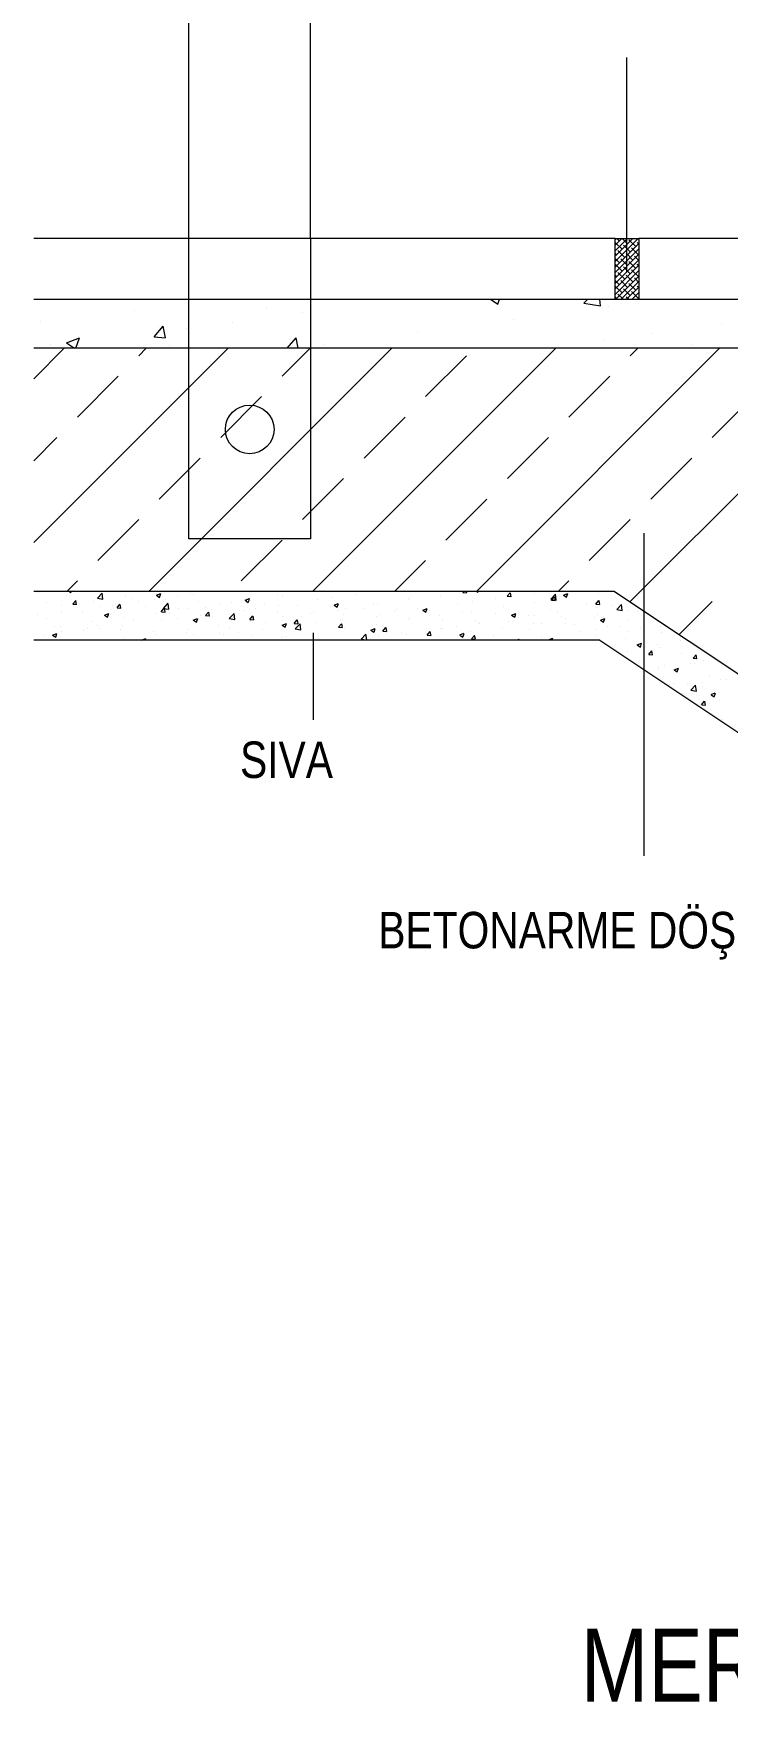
# Model space of a CAD drawing. Header units: millimetres. Extents: x 708 to 46452, y -4963 to 3960.
# Drawn here: x 42907.9 to 43050.5, y 2793.9 to 3141.3 of the extents above; entities that cross this region are included whole.
import ezdxf

# ---------------------------------------------------------------- set-up
doc = ezdxf.new("R2010")
doc.units = ezdxf.units.MM
doc.layers.add('TEFRİŞ', color=8, linetype='Continuous', lineweight=9)
doc.styles.add('ÖLÇÜ1-5-2', font='arial.ttf', dxfattribs={"width": 0.8, "height": 1.5})

msp = doc.modelspace()

# ---------------------------------------------------------------- linework, layer by layer
at = {"layer": 'TEFRİŞ'}
for p, q in [((42939.813, 3099.319), (42939.813, 3317.668)), ((42964.813, 3099.319), (42964.813, 3317.668)), ((43027.428, 3099.254), (42907.937, 3099.271)), ((43027.428, 3086.754), (43027.428, 3099.254)), ((43185.07, 3099.231), (43032.313, 3099.253)), ((43032.313, 3099.253), (43032.313, 3086.753)), ((42907.937, 3086.771), (43027.428, 3086.754)), ((43032.313, 3086.753), (43190.069, 3086.73)), ((43162.313, 3076.691), (42907.937, 3076.691)), ((43027.313, 3026.691), (42907.937, 3026.691)), ((43027.313, 3026.691), (43248.201, 2879.432)), ((43024.285, 3016.691), (42907.937, 3016.691)), ((43024.285, 3016.691), (43248.201, 2867.413))]:
    msp.add_line(p, q, dxfattribs=at)
at = {"layer": 'TEFRİŞ', "ltscale": 0.3}
for p, q in [((43029.871, 3092.444), (43029.871, 3136.458)), ((42939.822, 3037.498), (42939.813, 3099.323)), ((42964.813, 3099.319), (42964.822, 3037.498)), ((43027.428, 3099.254), (43032.313, 3099.253)), ((43027.428, 3098.982), (43027.7, 3099.254)), ((43027.428, 3097.859), (43028.822, 3099.254)), ((43027.428, 3096.737), (43029.945, 3099.253)), ((43027.428, 3095.614), (43031.067, 3099.253)), ((43027.428, 3094.492), (43032.19, 3099.253)), ((43027.428, 3093.369), (43032.313, 3098.254)), ((43027.428, 3092.247), (43032.313, 3097.131)), ((43027.74, 3095.927), (43027.428, 3096.239)), ((43028.863, 3097.049), (43027.46, 3098.452)), ((43028.302, 3098.733), (43027.781, 3099.254)), ((43029.424, 3095.365), (43028.021, 3096.768)), ((43029.985, 3098.172), (43028.903, 3099.254)), ((43030.547, 3096.488), (43029.144, 3097.891)), ((43031.108, 3094.804), (43029.705, 3096.207)), ((43031.669, 3097.61), (43030.266, 3099.013)), ((43032.231, 3095.927), (43030.827, 3097.33)), ((43032.313, 3098.089), (43031.95, 3098.452)), ((43032.313, 3099.212), (43032.272, 3099.253)), ((43027.428, 3091.124), (43032.313, 3096.009)), ((43028.302, 3094.243), (43027.428, 3095.116)), ((43027.428, 3090.002), (43032.313, 3094.886)), ((43027.428, 3088.879), (43032.313, 3093.764)), ((43027.428, 3087.757), (43032.313, 3092.641)), ((43028.863, 3092.559), (43027.46, 3093.962)), ((43029.985, 3093.681), (43028.582, 3095.085)), ((43030.547, 3091.998), (43029.144, 3093.401)), ((43031.669, 3093.12), (43030.266, 3094.523)), ((43032.231, 3091.436), (43030.827, 3092.84)), ((43032.313, 3094.722), (43031.389, 3095.646)), ((43032.313, 3093.599), (43031.95, 3093.962)), ((43027.74, 3091.436), (43027.428, 3091.749)), ((43028.302, 3089.753), (43027.428, 3090.626)), ((43028.863, 3088.069), (43027.46, 3089.472)), ((43027.548, 3086.754), (43032.313, 3091.519)), ((43029.424, 3090.875), (43028.021, 3092.278)), ((43029.985, 3089.191), (43028.582, 3090.594)), ((43028.67, 3086.754), (43032.313, 3090.396)), ((43031.108, 3090.314), (43029.705, 3091.717)), ((43029.793, 3086.753), (43032.313, 3089.274)), ((43031.669, 3088.63), (43030.266, 3090.033)), ((43032.313, 3090.231), (43031.389, 3091.156)), ((43032.313, 3089.109), (43031.95, 3089.472)), ((43001.815, 3086.757), (43003.3, 3085.756)), ((43003.303, 3085.756), (43003.639, 3086.757)), ((43021.027, 3085.96), (43021.79, 3086.755)), ((43021.034, 3085.948), (43024.422, 3085.423)), ((43024.417, 3085.426), (43024.262, 3086.754)), ((43027.74, 3086.946), (43027.428, 3087.259)), ((43027.428, 3086.754), (43032.313, 3086.753)), ((43029.056, 3086.754), (43028.021, 3087.788)), ((43030.547, 3087.508), (43029.144, 3088.911)), ((43030.178, 3086.753), (43029.705, 3087.227)), ((43032.231, 3086.946), (43030.827, 3088.349)), ((43030.915, 3086.753), (43032.313, 3088.151)), ((43032.037, 3086.753), (43032.313, 3087.029)), ((42928.638, 3084.535), (42928.638, 3084.535)), ((42955.861, 3084.992), (42955.861, 3084.992)), ((42963.256, 3083.965), (42963.256, 3083.965)), ((43006.558, 3082.686), (43006.558, 3082.686)), ((43026.12, 3085.369), (43026.12, 3085.369)), ((42909.393, 3082.096), (42909.393, 3082.096)), ((42914.63, 3077.806), (42917.297, 3078.83)), ((42916.594, 3076.691), (42917.308, 3078.821)), ((42932.685, 3079.048), (42934.522, 3081.237)), ((42932.689, 3079.045), (42934.966, 3078.845)), ((42933.641, 3081.178), (42933.641, 3081.178)), ((42934.993, 3078.835), (42934.552, 3081.224)), ((42939.288, 3080.81), (42939.288, 3080.81)), ((42948.826, 3082.066), (42948.826, 3082.066)), ((42960.041, 3076.691), (42961.849, 3078.846)), ((42962.275, 3076.691), (42961.88, 3078.833)), ((42986.77, 3079.83), (42986.77, 3079.83)), ((43034.862, 3079.685), (43034.862, 3079.685)), ((43049.292, 3081.585), (43049.292, 3081.585)), ((42907.937, 3070.416), (42914.212, 3076.691)), ((42907.937, 3036.74), (42947.888, 3076.691)), ((42911.422, 3077.364), (42911.422, 3077.364)), ((42914.637, 3077.797), (42916.277, 3076.691)), ((42915.226, 3077.642), (42915.226, 3077.642)), ((42915.479, 3078.213), (42915.479, 3078.213)), ((42929.519, 3075.16), (42931.05, 3076.691)), ((42931.564, 3026.691), (42981.564, 3076.691)), ((42935.818, 3077.354), (42935.818, 3077.354)), ((42958.985, 3070.95), (42964.726, 3076.691)), ((42965.24, 3026.691), (43015.24, 3076.691)), ((42967.525, 3077.391), (42967.525, 3077.391)), ((42998.916, 3026.691), (43048.916, 3076.691)), ((43025.324, 3078.429), (43025.324, 3078.429)), ((43030.48, 3024.579), (43082.592, 3076.691)), ((43030.547, 3075.16), (43032.078, 3076.691)), ((43043.165, 3077.515), (43043.165, 3077.515)), ((42988.452, 3066.741), (42996.871, 3075.16)), ((42916.89, 3062.531), (42925.309, 3070.95)), ((43017.918, 3062.531), (43026.337, 3070.95)), ((42946.357, 3058.322), (42954.776, 3066.741)), ((43047.385, 3058.322), (43055.804, 3066.741)), ((42975.823, 3054.112), (42984.242, 3062.531)), ((42907.937, 3053.578), (42912.681, 3058.322)), ((43005.29, 3049.903), (43013.709, 3058.322)), ((42933.728, 3045.693), (42942.147, 3054.112)), ((43034.756, 3045.693), (43043.175, 3054.112)), ((42963.195, 3041.484), (42971.614, 3049.903)), ((42992.661, 3037.274), (43001.08, 3045.693)), ((42921.1, 3033.065), (42929.519, 3041.484)), ((43022.128, 3033.065), (43030.547, 3041.484)), ((42964.822, 3037.498), (42939.822, 3037.498)), ((42950.566, 3028.855), (42958.985, 3037.274)), ((43033.353, 3038.677), (43033.353, 2972.359)), ((42982.078, 3026.691), (42988.452, 3033.065)), ((42908.896, 3026.548), (42908.896, 3026.548)), ((42914.726, 3026.691), (42916.89, 3028.855)), ((42915.242, 3026.691), (42915.53, 3026.497)), ((42915.533, 3026.497), (42915.599, 3026.691)), ((42965.672, 3026.658), (42965.672, 3026.658)), ((42992.53, 3026.676), (42992.53, 3026.676)), ((42996.151, 3026.502), (42996.31, 3026.691)), ((42996.94, 3026.422), (42996.89, 3026.691)), ((42998.96, 3026.691), (42999.207, 3026.525)), ((42999.21, 3026.525), (42999.266, 3026.691)), ((43015.754, 3026.691), (43017.918, 3028.855)), ((42910.602, 3024.44), (42910.602, 3024.44)), ((42913.646, 3023.72), (42913.646, 3023.72)), ((42914.703, 3025.86), (42914.703, 3025.86)), ((42915.93, 3024.122), (42916.543, 3024.852)), ((42915.934, 3024.119), (42916.693, 3024.052)), ((42916.719, 3024.042), (42916.573, 3024.838)), ((42917.381, 3024.154), (42917.381, 3024.154)), ((42920.242, 3024.672), (42920.242, 3024.672)), ((42921.014, 3025.33), (42922.004, 3026.36)), ((42921.021, 3025.318), (42922.15, 3025.143)), ((42921.483, 3025.573), (42921.483, 3025.573)), ((42921.565, 3023.646), (42921.565, 3023.646)), ((42922.145, 3025.146), (42922.005, 3026.353)), ((42924.161, 3023.867), (42924.161, 3023.867)), ((42924.744, 3024.065), (42924.744, 3024.065)), ((42925.04, 3023.325), (42925.652, 3024.055)), ((42925.043, 3023.322), (42925.803, 3023.255)), ((42925.385, 3023.738), (42925.385, 3023.738)), ((42925.829, 3023.245), (42925.682, 3024.041)), ((42926.763, 3025.567), (42926.763, 3025.567)), ((42928.262, 3025.287), (42928.262, 3025.287)), ((42929.554, 3024.698), (42929.554, 3024.698)), ((42930.94, 3023.581), (42930.94, 3023.581)), ((42932.791, 3025.01), (42932.791, 3025.01)), ((42933.142, 3025.915), (42934.032, 3026.256)), ((42933.15, 3025.906), (42933.782, 3025.48)), ((42933.178, 3026.38), (42933.178, 3026.38)), ((42933.785, 3025.48), (42934.042, 3026.247)), ((42934.149, 3022.528), (42934.761, 3023.258)), ((42934.568, 3023.227), (42935.558, 3024.258)), ((42934.575, 3023.216), (42935.704, 3023.041)), ((42934.938, 3022.448), (42934.791, 3023.244)), ((42935.042, 3025), (42935.042, 3025)), ((42935.699, 3023.044), (42935.559, 3024.25)), ((42937.575, 3025.754), (42937.575, 3025.754)), ((42937.72, 3023.294), (42937.72, 3023.294)), ((42939.619, 3023.104), (42939.619, 3023.104)), ((42940.198, 3026.281), (42940.198, 3026.281)), ((42940.754, 3026.173), (42940.754, 3026.173)), ((42941.821, 3024.714), (42941.821, 3024.714)), ((42943.241, 3023.493), (42943.241, 3023.493)), ((42946.14, 3023.998), (42946.14, 3023.998)), ((42948.601, 3024.427), (42948.601, 3024.427)), ((42950.647, 3024.764), (42950.647, 3024.764)), ((42951.394, 3024.898), (42952.283, 3025.239)), ((42951.401, 3024.889), (42952.033, 3024.463)), ((42952.037, 3024.463), (42952.294, 3025.23)), ((42952.555, 3024.811), (42952.555, 3024.811)), ((42953.423, 3023.271), (42953.423, 3023.271)), ((42955.381, 3024.141), (42955.381, 3024.141)), ((42958.054, 3026.035), (42958.054, 3026.035)), ((42958.233, 3023.905), (42958.233, 3023.905)), ((42959.151, 3025.763), (42959.151, 3025.763)), ((42962.16, 3023.855), (42962.16, 3023.855)), ((42966.253, 3024.961), (42966.253, 3024.961)), ((42968.94, 3023.568), (42968.94, 3023.568)), ((42969.433, 3025.379), (42969.433, 3025.379)), ((42969.646, 3023.88), (42970.535, 3024.222)), ((42969.653, 3023.872), (42970.285, 3023.446)), ((42970.288, 3023.446), (42970.546, 3024.213)), ((42971.932, 3023.243), (42971.932, 3023.243)), ((42974.243, 3026.012), (42974.243, 3026.012)), ((42975.719, 3023.282), (42975.719, 3023.282)), ((42977.717, 3024.133), (42977.717, 3024.133)), ((42978.528, 3024.195), (42978.528, 3024.195)), ((42985.049, 3025.089), (42985.049, 3025.089)), ((42985.123, 3025.405), (42985.123, 3025.405)), ((42986.911, 3023.111), (42986.911, 3023.111)), ((42987.897, 3022.863), (42988.786, 3023.205)), ((42988.54, 3022.429), (42988.797, 3023.196)), ((42991.464, 3025.902), (42991.464, 3025.902)), ((42994.932, 3024.167), (42994.932, 3024.167)), ((42996.155, 3026.499), (42996.914, 3026.432)), ((42998.112, 3024.586), (42998.112, 3024.586)), ((43002.921, 3025.219), (43002.921, 3025.219)), ((43004.426, 3023.521), (43004.426, 3023.521)), ((43005.26, 3025.705), (43005.873, 3026.435)), ((43005.264, 3025.702), (43006.023, 3025.635)), ((43006.049, 3025.625), (43005.902, 3026.421)), ((43010.841, 3024.334), (43010.841, 3024.334)), ((43010.942, 3026.275), (43010.942, 3026.275)), ((43014.208, 3025.088), (43015.198, 3026.119)), ((43014.215, 3025.077), (43015.344, 3024.902)), ((43014.37, 3024.908), (43014.982, 3025.638)), ((43014.373, 3024.905), (43015.132, 3024.839)), ((43015.158, 3024.828), (43015.012, 3025.624)), ((43015.339, 3024.905), (43015.199, 3026.111)), ((43016.82, 3025.942), (43017.709, 3026.284)), ((43016.827, 3025.934), (43017.459, 3025.507)), ((43017.437, 3025.286), (43017.437, 3025.286)), ((43017.462, 3025.508), (43017.719, 3026.275)), ((43021.631, 3024.184), (43021.631, 3024.184)), ((43023.479, 3024.111), (43024.091, 3024.841)), ((43023.483, 3024.108), (43024.242, 3024.042)), ((43023.611, 3023.374), (43023.611, 3023.374)), ((43023.958, 3026.181), (43023.958, 3026.181)), ((43024.268, 3024.031), (43024.121, 3024.827)), ((43026.79, 3023.792), (43026.79, 3023.792)), ((43027.762, 3022.986), (43028.751, 3024.017)), ((43028.893, 3022.803), (43028.753, 3024.009)), ((43029.038, 3025.455), (43029.038, 3025.455)), ((43040.583, 3017.844), (43047.385, 3024.646)), ((42908.734, 3021.957), (42908.734, 3021.957)), ((42910.572, 3021.196), (42910.572, 3021.196)), ((42913.544, 3022.591), (42913.544, 3022.591)), ((42917.978, 3022.467), (42917.978, 3022.467)), ((42920.088, 3020.445), (42920.088, 3020.445)), ((42921.021, 3019.679), (42921.021, 3019.679)), ((42922.472, 3021.819), (42923.361, 3022.16)), ((42922.479, 3021.81), (42923.111, 3021.384)), ((42923.114, 3021.384), (42923.372, 3022.151)), ((42926.213, 3019.689), (42926.213, 3019.689)), ((42926.608, 3021.339), (42926.608, 3021.339)), ((42928.428, 3020.95), (42928.428, 3020.95)), ((42933.023, 3022.152), (42933.023, 3022.152)), ((42934.153, 3022.525), (42934.912, 3022.458)), ((42934.234, 3020.745), (42934.234, 3020.745)), ((42935.834, 3022.221), (42935.834, 3022.221)), ((42937.413, 3021.164), (42937.413, 3021.164)), ((42940.723, 3020.801), (42941.612, 3021.143)), ((42940.731, 3020.793), (42941.362, 3020.367)), ((42941.366, 3020.367), (42941.623, 3021.134)), ((42942.223, 3021.797), (42942.223, 3021.797)), ((42943.258, 3021.731), (42943.87, 3022.461)), ((42943.262, 3021.728), (42944.021, 3021.661)), ((42944.047, 3021.651), (42943.9, 3022.447)), ((42944.499, 3023.008), (42944.499, 3023.008)), ((42945.986, 3019.77), (42945.986, 3019.77)), ((42948.122, 3021.125), (42949.112, 3022.156)), ((42948.128, 3021.114), (42949.258, 3020.939)), ((42949.253, 3020.942), (42949.113, 3022.148)), ((42950.243, 3022.853), (42950.243, 3022.853)), ((42951.279, 3022.721), (42951.279, 3022.721)), ((42952.367, 3020.934), (42952.979, 3021.664)), ((42952.371, 3020.931), (42953.13, 3020.864)), ((42952.401, 3020.584), (42952.401, 3020.584)), ((42953.156, 3020.854), (42953.009, 3021.65)), ((42955.497, 3020.319), (42955.497, 3020.319)), ((42958.058, 3022.435), (42958.058, 3022.435)), ((42958.975, 3019.784), (42959.864, 3020.126)), ((42958.982, 3019.776), (42959.614, 3019.349)), ((42958.997, 3021.536), (42958.997, 3021.536)), ((42959.617, 3019.35), (42959.875, 3020.117)), ((42961.476, 3020.137), (42962.089, 3020.867)), ((42961.48, 3020.134), (42962.239, 3020.067)), ((42961.676, 3019.023), (42962.665, 3020.054)), ((42962.265, 3020.057), (42962.118, 3020.853)), ((42962.807, 3018.84), (42962.667, 3020.046)), ((42962.904, 3021.591), (42962.904, 3021.591)), ((42962.912, 3019.952), (42962.912, 3019.952)), ((42964.838, 3022.149), (42964.838, 3022.149)), ((42965.517, 3022.43), (42965.517, 3022.43)), ((42966.092, 3020.37), (42966.092, 3020.37)), ((42970.31, 3022.862), (42970.31, 3022.862)), ((42970.586, 3019.34), (42971.198, 3020.07)), ((42970.902, 3021.003), (42970.902, 3021.003)), ((42971.375, 3019.26), (42971.228, 3020.056)), ((42971.617, 3021.862), (42971.617, 3021.862)), ((42978.374, 3019.967), (42978.374, 3019.967)), ((42978.397, 3021.576), (42978.397, 3021.576)), ((42978.922, 3022.059), (42978.922, 3022.059)), ((42982.102, 3022.478), (42982.102, 3022.478)), ((42982.499, 3022.995), (42982.499, 3022.995)), ((42984.895, 3020.862), (42984.895, 3020.862)), ((42985.176, 3021.289), (42985.176, 3021.289)), ((42987.905, 3022.855), (42988.536, 3022.428)), ((42989.278, 3022.709), (42989.278, 3022.709)), ((42991.31, 3021.675), (42991.31, 3021.675)), ((42991.956, 3021.003), (42991.956, 3021.003)), ((42994.771, 3019.577), (42994.771, 3019.577)), ((42996.058, 3022.422), (42996.058, 3022.422)), ((42997.906, 3022.627), (42997.906, 3022.627)), ((42998.735, 3020.716), (42998.735, 3020.716)), ((42999.412, 3020.37), (42999.412, 3020.37)), ((42999.58, 3020.21), (42999.58, 3020.21)), ((43002.837, 3022.136), (43002.837, 3022.136)), ((43005.515, 3020.43), (43005.515, 3020.43)), ((43006.149, 3021.846), (43007.038, 3022.188)), ((43006.156, 3021.837), (43006.788, 3021.411)), ((43006.791, 3021.412), (43007.049, 3022.179)), ((43006.818, 3021.641), (43006.818, 3021.641)), ((43007.601, 3021.266), (43007.601, 3021.266)), ((43009.617, 3021.849), (43009.617, 3021.849)), ((43010.687, 3020.106), (43010.687, 3020.106)), ((43010.78, 3021.684), (43010.78, 3021.684)), ((43012.295, 3020.144), (43012.295, 3020.144)), ((43014.225, 3022.912), (43014.225, 3022.912)), ((43015.59, 3022.318), (43015.59, 3022.318)), ((43016.396, 3021.563), (43016.396, 3021.563)), ((43017.268, 3020.124), (43017.268, 3020.124)), ((43017.283, 3021.059), (43017.283, 3021.059)), ((43019.074, 3019.857), (43019.074, 3019.857)), ((43023.176, 3021.277), (43023.176, 3021.277)), ((43023.804, 3021.953), (43023.804, 3021.953)), ((43024.4, 3020.829), (43025.29, 3021.17)), ((43024.408, 3020.82), (43025.039, 3020.394)), ((43024.674, 3021.395), (43024.674, 3021.395)), ((43025.043, 3020.394), (43025.3, 3021.162)), ((43027.768, 3022.975), (43028.898, 3022.8)), ((43029.955, 3020.99), (43029.955, 3020.99)), ((43030.219, 3022.766), (43030.219, 3022.766)), ((43032.081, 3022.667), (43032.081, 3022.667)), ((43036.28, 3020.472), (43036.28, 3020.472)), ((42910.203, 3017.582), (42910.203, 3017.582)), ((42911.801, 3017.722), (42912.69, 3018.064)), ((42911.808, 3017.714), (42912.44, 3017.288)), ((42912.177, 3019.404), (42912.177, 3019.404)), ((42912.443, 3017.288), (42912.701, 3018.055)), ((42913.492, 3019.492), (42913.492, 3019.492)), ((42913.615, 3018.407), (42913.615, 3018.407)), ((42918.224, 3018.637), (42918.224, 3018.637)), ((42918.956, 3019.118), (42918.956, 3019.118)), ((42921.403, 3019.056), (42921.403, 3019.056)), ((42925.736, 3018.831), (42925.736, 3018.831)), ((42926.454, 3017.111), (42926.454, 3017.111)), ((42930.052, 3016.705), (42930.942, 3017.047)), ((42930.06, 3016.697), (42930.068, 3016.691)), ((42930.836, 3016.691), (42930.952, 3017.038)), ((42932.515, 3018.545), (42932.515, 3018.545)), ((42932.869, 3017.924), (42932.869, 3017.924)), ((42938.882, 3016.788), (42938.882, 3016.788)), ((42939.295, 3018.258), (42939.295, 3018.258)), ((42939.465, 3018.876), (42939.465, 3018.876)), ((42940.685, 3017.777), (42940.685, 3017.777)), ((42946.074, 3017.972), (42946.074, 3017.972)), ((42946.902, 3017.844), (42946.902, 3017.844)), ((42948.091, 3019.048), (42948.091, 3019.048)), ((42950.082, 3018.262), (42950.082, 3018.262)), ((42952.854, 3017.685), (42952.854, 3017.685)), ((42954.892, 3018.896), (42954.892, 3018.896)), ((42958.842, 3017.308), (42958.842, 3017.308)), ((42959.633, 3017.399), (42959.633, 3017.399)), ((42961.682, 3019.012), (42962.812, 3018.837)), ((42965.363, 3018.202), (42965.363, 3018.202)), ((42965.363, 3018.202), (42965.363, 3000.276)), ((42966.413, 3017.113), (42966.413, 3017.113)), ((42970.59, 3019.337), (42971.349, 3019.27)), ((42971.778, 3019.015), (42971.778, 3019.015)), ((42973.192, 3016.826), (42973.192, 3016.826)), ((42975.23, 3016.921), (42976.219, 3017.952)), ((42975.236, 3016.91), (42976.366, 3016.735)), ((42975.581, 3017.05), (42975.581, 3017.05)), ((42976.361, 3016.738), (42976.221, 3017.944)), ((42977.226, 3018.767), (42978.116, 3019.108)), ((42977.234, 3018.758), (42977.865, 3018.332)), ((42977.869, 3018.333), (42978.126, 3019.1)), ((42978.761, 3017.469), (42978.761, 3017.469)), ((42979.695, 3018.543), (42980.307, 3019.273)), ((42979.699, 3018.54), (42980.458, 3018.473)), ((42980.484, 3018.463), (42980.337, 3019.259)), ((42983.571, 3018.102), (42983.571, 3018.102)), ((42984.599, 3017.827), (42984.599, 3017.827)), ((42988.804, 3017.746), (42989.416, 3018.476)), ((42988.808, 3017.743), (42989.567, 3017.677)), ((42989.593, 3017.666), (42989.446, 3018.462)), ((42991.155, 3017.447), (42991.155, 3017.447)), ((42991.591, 3019.158), (42991.591, 3019.158)), ((42992.005, 3019.098), (42992.005, 3019.098)), ((42995.478, 3017.75), (42996.367, 3018.091)), ((42995.485, 3017.741), (42996.117, 3017.315)), ((42996.12, 3017.315), (42996.378, 3018.083)), ((42997.751, 3018.399), (42997.751, 3018.399)), ((42997.913, 3016.949), (42998.526, 3017.679)), ((42997.917, 3016.946), (42998.676, 3016.88)), ((42998.702, 3016.869), (42998.555, 3017.665)), ((43002.455, 3017.581), (43002.455, 3017.581)), ((43004.272, 3019.293), (43004.272, 3019.293)), ((43007.475, 3016.691), (43007.635, 3016.882)), ((43007.697, 3016.691), (43007.664, 3016.868)), ((43009.861, 3018.853), (43009.861, 3018.853)), ((43012.249, 3017.309), (43012.249, 3017.309)), ((43013.73, 3016.733), (43014.619, 3017.074)), ((43013.737, 3016.724), (43013.786, 3016.691)), ((43014.504, 3016.691), (43014.629, 3017.066)), ((43017.129, 3016.831), (43017.129, 3016.831)), ((43020.27, 3018.365), (43020.27, 3018.365)), ((43023.449, 3018.783), (43023.449, 3018.783)), ((43023.649, 3017.725), (43023.649, 3017.725)), ((43025.854, 3019.571), (43025.854, 3019.571)), ((43028.259, 3019.416), (43028.259, 3019.416)), ((43029.525, 3016.951), (43029.525, 3016.951)), ((43030.064, 3018.538), (43030.064, 3018.538)), ((43032.633, 3019.284), (43032.633, 3019.284)), ((43036.66, 3019.49), (43036.66, 3019.49)), ((43036.931, 3018.222), (43036.931, 3018.222)), ((43040.928, 3016.515), (43040.928, 3016.515)), ((43043.027, 3016.157), (43043.027, 3016.157)), ((43029.91, 3014.31), (43029.91, 3014.31)), ((43031.981, 3015.716), (43032.87, 3016.057)), ((43031.988, 3015.707), (43032.62, 3015.281)), ((43032.623, 3015.281), (43032.881, 3016.049)), ((43032.939, 3015.463), (43032.939, 3015.463)), ((43034.208, 3014.248), (43034.208, 3014.248)), ((43034.35, 3013.762), (43034.963, 3014.491)), ((43034.354, 3013.758), (43035.113, 3013.692)), ((43035.139, 3013.681), (43034.992, 3014.477)), ((43036.118, 3015.882), (43036.118, 3015.882)), ((43036.506, 3015.263), (43036.506, 3015.263)), ((43040.988, 3013.962), (43040.988, 3013.962)), ((43043.46, 3012.965), (43044.072, 3013.694)), ((43043.463, 3012.961), (43044.222, 3012.895)), ((43044.248, 3012.884), (43044.101, 3013.68)), ((43036.351, 3011.035), (43036.351, 3011.035)), ((43036.407, 3010.644), (43036.407, 3010.644)), ((43037.587, 3011.506), (43037.587, 3011.506)), ((43039.562, 3010.602), (43040.451, 3010.944)), ((43039.569, 3010.594), (43040.201, 3010.168)), ((43040.204, 3010.168), (43040.462, 3010.935)), ((43042.872, 3011.929), (43042.872, 3011.929)), ((43043.813, 3011.916), (43043.813, 3011.916)), ((43045.608, 3012.562), (43045.608, 3012.562)), ((43038.515, 3007.472), (43038.515, 3007.472)), ((43039.45, 3007.856), (43039.45, 3007.856)), ((43041.192, 3005.766), (43041.192, 3005.766)), ((43042.267, 3007.553), (43042.267, 3007.553)), ((43042.718, 3007.701), (43042.718, 3007.701)), ((43043, 3006.41), (43043.989, 3007.441)), ((43043.006, 3006.399), (43044.136, 3006.224)), ((43044.131, 3006.227), (43043.99, 3007.434)), ((43045.294, 3007.186), (43045.294, 3007.186)), ((43045.446, 3007.972), (43045.446, 3007.972)), ((43046.856, 3009.127), (43046.856, 3009.127)), ((43047.143, 3005.489), (43048.032, 3005.831)), ((43047.785, 3005.055), (43048.042, 3005.822)), ((43049.133, 3008.514), (43049.133, 3008.514)), ((43050.256, 3008.605), (43050.256, 3008.605)), ((43044.3, 3003.412), (43044.3, 3003.412)), ((43045.222, 3003.412), (43045.834, 3004.141)), ((43045.225, 3003.408), (43045.984, 3003.342)), ((43046.01, 3003.331), (43045.863, 3004.127)), ((43046.915, 3003.596), (43046.915, 3003.596)), ((43047.15, 3005.481), (43047.781, 3005.054)), ((43047.972, 3005.48), (43047.972, 3005.48)), ((43048.978, 3004.287), (43048.978, 3004.287)), ((43049.547, 3000.444), (43049.547, 3000.444))]:
    msp.add_line(p, q, dxfattribs=at)
msp.add_circle((42952.322, 3059.998), 5, dxfattribs=at)

# ---------------------------------------------------------------- texts
at = {"layer": 'TEFRİŞ', "linetype": 'Continuous', "style": 'ÖLÇÜ1-5-2', "width": 0.8}
for s, height, p in [('SIVA', 7.5, (42950.335, 2988.353)), ('BETONARME DÖŞEME', 7.5, (42978.748, 2953.329)), ('MERDİVEN BİTİŞ DETAYI', 15, (43020.313, 2798.473))]:
    msp.add_text(s, height=height, dxfattribs=at).set_placement(p)

doc.saveas('drawing.dxf')
